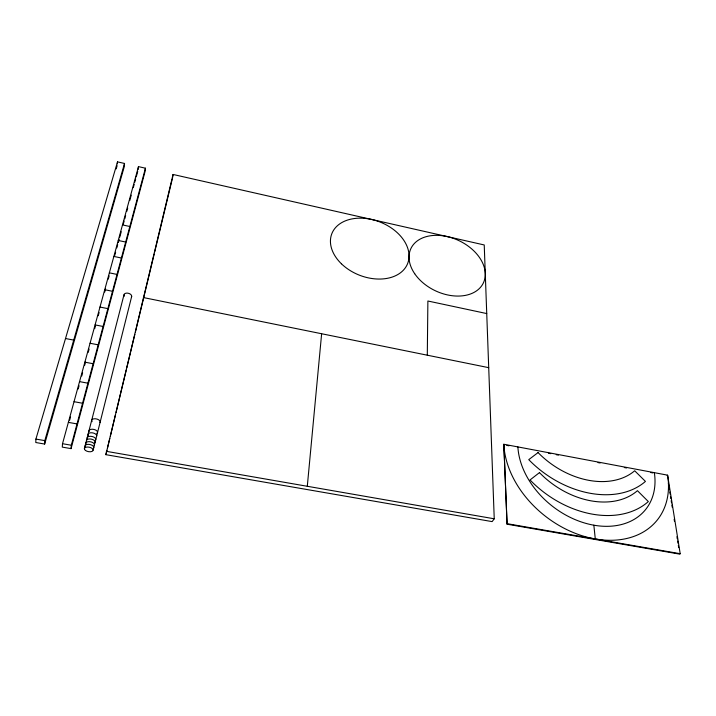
<?xml version="1.0" encoding="UTF-8"?>
<svg xmlns="http://www.w3.org/2000/svg" width="716" height="716" viewBox="0 0 716 716"><rect width="100%" height="100%" fill="white"/><g stroke="black" fill="none" stroke-linecap="round" stroke-linejoin="round"><path stroke-width="1.07" d="M427.3 355.199L427.882 301.006L486.737 313.572M35.907 439.078L35.8 442.524L44.652 444.054L124.11 167.249L124.53 163.463L117.522 161.87L35.907 439.078L44.804 440.626L44.652 444.054M62.516 443.705L62.283 447.115L71.054 448.628L144.945 171.956L145.438 168.197L138.483 166.622L62.516 443.705L71.323 445.236L71.054 448.628M307.298 486.28L321.636 333.745M117.334 163.776L117.522 161.87M138.134 169.45L138.483 166.622M105.87 454.669L173.066 174.462L484.231 244.962L494.237 518.796L492.152 521.615L105.87 454.669L106.917 450.328M172.475 178.177L173.066 174.462M107.445 448.162L109.79 438.398M110.318 436.232L115.536 414.546M116.064 412.38L126.249 370.091M126.768 367.926L134.868 334.309M135.387 332.143L154.191 254.073M154.71 251.907L172.216 179.26M93.116 450.176L131.681 296.424M84.381 448.655L123.975 294.867M71.323 445.236L145.438 168.197M69.649 420.194L70.535 416.963M78.196 388.967L79.082 385.736M81.731 376.043L82.617 372.812M84.676 365.276L85.562 362.045M88.22 352.361L89.097 349.131M94.7 328.671L95.586 325.44M98.235 315.747L99.121 312.516M104.715 292.065L105.601 288.834M108.25 279.142L109.136 275.911M114.739 255.451L115.625 252.22M116.797 247.915L117.684 244.684M118.274 242.527L119.16 239.305M119.751 237.148L121.219 231.76M123.286 224.224L124.163 220.993M124.754 218.845L125.64 215.614M126.821 211.309L127.708 208.079M129.766 200.543L131.243 195.155M133.301 187.619L134.187 184.388M134.778 182.231L135.664 179M136.246 176.852L137.723 171.464M44.804 440.626L124.53 163.463M116.189 168.895L117.138 165.673M507.08 524.202L503.822 444.26L667.598 475.164L680.2 553.701L679.735 554.13L507.08 524.202L503.822 444.26A90.735 66.454 38 0 0 593.895 538.718A90.735 66.454 38 0 0 667.598 475.164L667.169 475.621M106.308 451.322L494.237 518.796M507.438 523.736L680.2 553.701M68.36 422.368L77.033 423.917M74.034 401.694L82.564 403.242M79.53 381.628L87.925 383.185M84.873 362.162L93.134 363.719M506.785 445.37L508.987 445.782M548.528 453.246L550.729 453.658M556.225 454.696L558.417 455.108M597.967 462.572L600.16 462.983M624.325 467.539L626.527 467.96M650.692 472.515L652.894 472.927M65.514 338.525L73.721 340.109M90.055 343.259L98.19 344.826M95.085 324.894L103.095 326.469M99.98 307.057L107.874 308.632M104.733 289.712L112.51 291.287M143.379 297.552L488.715 367.666M109.36 272.841L117.021 274.425M113.862 256.435L121.407 258.011M118.238 240.46L125.685 242.044M122.499 224.914L129.838 226.498M668.395 483.255L668.744 485.439M669.093 487.614L669.442 489.798M669.791 491.982L670.14 494.156M670.489 496.34L670.838 498.524M671.187 500.699L671.536 502.883M671.885 505.066L672.235 507.241M674.15 519.234L674.499 521.418M676.942 536.678L677.291 538.862M677.64 541.045L677.989 543.22M678.338 545.404L678.687 547.588M593.85 525.186L595.291 538.969M85.553 447.187A4.421 2.264 11.3 0 1 89.097 444.376A4.421 2.264 11.3 0 1 93.581 448.028M86.242 444.502A4.421 2.264 11.3 0 1 89.786 441.683A4.421 2.264 11.3 0 1 94.252 445.343M86.547 441.208A4.412 2.264 11.4 0 1 91.603 439.203A4.412 2.264 11.4 0 1 94.431 443.141M87.236 438.541A4.403 2.273 11.4 0 1 92.275 436.536A4.403 2.273 11.4 0 1 95.103 440.474M88.524 435.623A4.386 2.273 11.4 0 1 92.051 432.786A4.386 2.273 11.4 0 1 96.481 436.474M89.052 431.48A4.377 2.282 11.5 0 1 94.073 429.466A4.377 2.282 11.5 0 1 96.875 433.422M92.104 421.661A4.341 2.3 11.7 0 1 95.622 418.797A4.341 2.3 11.7 0 1 99.98 422.503M124.333 296.182A3.938 2.434 14 0 1 127.636 293.13A3.938 2.434 14 0 1 131.467 297.024M654.352 472.667A75.574 55.329 38 0 1 592.893 525.016A75.574 55.329 38 0 1 517.883 446.909M539.47 472.614L530.037 479.953A89.035 64.556 36.8 0 0 648.338 501.567L637.437 490.684A74.151 53.745 36.8 0 1 539.47 472.614M538.065 452.575L528.757 459.645A87.612 62.936 35.9 0 0 645.438 481.421L634.698 470.779A72.978 52.402 35.9 0 1 538.065 452.575M414.698 273.718A40.105 27.7 25.4 0 0 480.713 287.062A40.105 27.7 25.4 0 0 446.059 236.334A40.105 27.7 25.4 0 0 414.698 273.718M341.416 263.783A40.74 28.506 21.6 0 0 407.502 263.873A40.74 28.506 21.6 0 0 360.282 218.156A40.74 28.506 21.6 0 0 341.416 263.783M85.49 450.454A4.43 2.255 11.2 0 0 92.901 450.731A4.43 2.255 11.2 0 0 87.862 447.035A4.43 2.255 11.2 0 0 85.49 450.454"/></g></svg>
